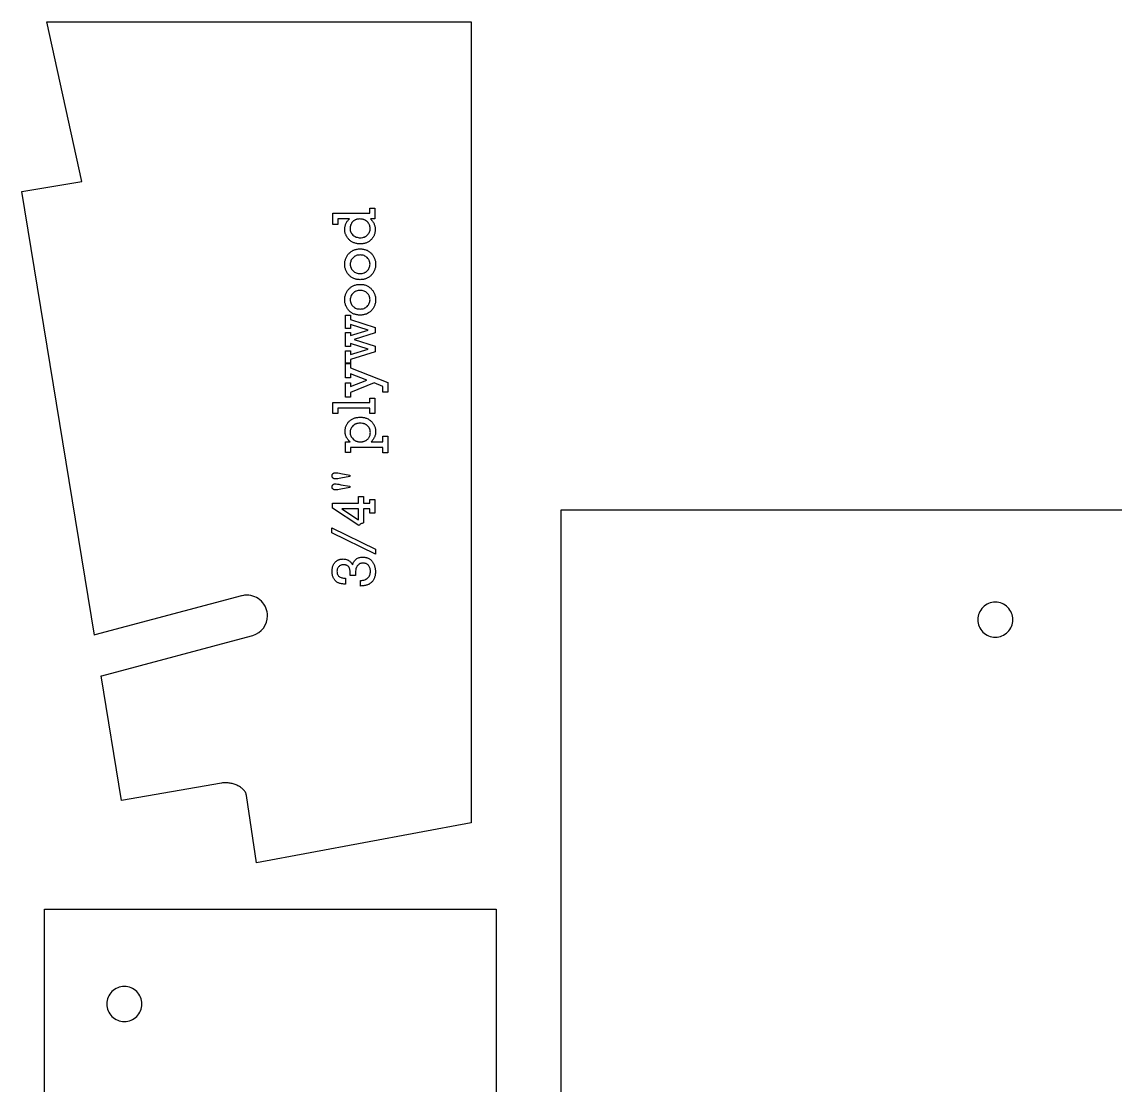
# Model space of a CAD drawing. Extents: x 1 to 150, y 1 to 98.
# Drawn here: x 99.28 to 112.97, y 49.67 to 62.98 of the extents above; entities that cross this region are included whole.
import ezdxf

# ---------------------------------------------------------------- set-up
doc = ezdxf.new("R2010")
doc.units = 0
doc.layers.add('LAYER_1', color=18, linetype='CONTINUOUS')

msp = doc.modelspace()

# ---------------------------------------------------------------- linework, layer by layer
at = {"layer": 'LAYER_1'}
for points in [[(101.777, 53.451), (100.527, 53.232), (100.272, 54.794), (100.277, 54.795), (102.152, 55.295), (102.17, 55.299, 0.330606), (102.353, 55.546, 0.414214), (102.095, 55.803, 0.055687), (102.038, 55.797), (102.027, 55.795), (100.19, 55.305), (100.188, 55.304), (99.277, 60.857), (100.027, 60.982), (99.59, 62.982), (104.902, 62.982), (104.902, 52.951), (102.215, 52.451), (102.09, 53.295), (102.088, 53.306), (102.085, 53.316), (102.081, 53.326), (102.076, 53.336), (102.071, 53.345), (102.065, 53.354), (102.058, 53.362), (102.05, 53.371), (102.042, 53.379), (102.033, 53.386), (102.024, 53.393), (102.014, 53.4), (102.004, 53.407), (101.993, 53.413), (101.982, 53.418), (101.97, 53.424), (101.959, 53.429), (101.947, 53.433), (101.935, 53.437), (101.922, 53.441), (101.91, 53.444), (101.897, 53.447), (101.885, 53.449), (101.872, 53.451), (101.86, 53.453), (101.847, 53.454), (101.835, 53.455), (101.823, 53.455), (101.811, 53.455), (101.8, 53.454), (101.788, 53.453)], [(111.467, 55.715, 0.414214), (111.248, 55.496, 0.414214), (111.467, 55.278, 0.414214), (111.686, 55.496, 0.414214)], [(100.561, 50.903, 0.414214), (100.342, 50.684, 0.414214), (100.561, 50.465, 0.414214), (100.78, 50.684, 0.414214)]]:
    msp.add_lwpolyline(points, format="xyb", close=True, dxfattribs=at)
for points in [[(103.633, 60.651), (103.696, 60.651), (103.696, 60.514), (103.643, 60.514), (103.65, 60.507), (103.657, 60.5), (103.663, 60.493), (103.669, 60.485), (103.674, 60.478), (103.679, 60.47), (103.684, 60.462), (103.688, 60.454), (103.691, 60.446), (103.694, 60.437), (103.697, 60.429), (103.699, 60.42), (103.7, 60.411), (103.702, 60.402), (103.702, 60.392), (103.703, 60.383), (103.702, 60.374), (103.702, 60.365), (103.701, 60.357), (103.699, 60.348), (103.698, 60.34), (103.696, 60.332), (103.693, 60.324), (103.69, 60.316), (103.687, 60.308), (103.683, 60.3), (103.679, 60.293), (103.675, 60.285), (103.67, 60.278), (103.665, 60.271), (103.66, 60.264), (103.654, 60.257), (103.647, 60.251), (103.641, 60.245), (103.634, 60.239), (103.627, 60.234), (103.619, 60.229), (103.611, 60.224), (103.603, 60.22), (103.595, 60.217), (103.586, 60.213), (103.577, 60.211), (103.567, 60.208), (103.557, 60.207), (103.547, 60.205), (103.537, 60.204), (103.526, 60.203), (103.515, 60.203), (103.504, 60.203), (103.493, 60.204), (103.482, 60.205), (103.472, 60.207), (103.462, 60.209), (103.452, 60.211), (103.443, 60.214), (103.434, 60.217), (103.425, 60.221), (103.417, 60.225), (103.409, 60.229), (103.401, 60.234), (103.393, 60.24), (103.386, 60.246), (103.379, 60.252), (103.372, 60.259), (103.366, 60.266), (103.36, 60.273), (103.355, 60.28), (103.349, 60.287), (103.345, 60.295), (103.34, 60.302), (103.337, 60.31), (103.333, 60.318), (103.33, 60.326), (103.327, 60.334), (103.325, 60.342), (103.323, 60.35), (103.322, 60.359), (103.321, 60.367), (103.32, 60.376), (103.32, 60.384), (103.32, 60.394), (103.321, 60.403), (103.322, 60.411), (103.324, 60.42), (103.326, 60.429), (103.328, 60.437), (103.331, 60.446), (103.335, 60.454), (103.339, 60.462), (103.343, 60.47), (103.348, 60.477), (103.353, 60.485), (103.359, 60.492), (103.365, 60.5), (103.372, 60.507), (103.379, 60.514), (103.234, 60.514), (103.234, 60.443), (103.17, 60.443), (103.17, 60.586), (103.633, 60.586)], [(103.513, 60.28), (103.528, 60.28), (103.542, 60.282), (103.548, 60.283), (103.554, 60.285), (103.561, 60.286), (103.567, 60.288), (103.572, 60.291), (103.578, 60.293), (103.583, 60.296), (103.588, 60.299), (103.593, 60.303), (103.597, 60.306), (103.602, 60.31), (103.606, 60.314), (103.614, 60.323), (103.62, 60.332), (103.626, 60.342), (103.63, 60.352), (103.634, 60.362), (103.637, 60.373), (103.638, 60.384), (103.639, 60.396), (103.638, 60.407), (103.636, 60.418), (103.634, 60.429), (103.63, 60.44), (103.625, 60.45), (103.619, 60.459), (103.612, 60.469), (103.604, 60.478), (103.6, 60.482), (103.595, 60.486), (103.591, 60.49), (103.586, 60.494), (103.58, 60.497), (103.575, 60.5), (103.569, 60.502), (103.564, 60.505), (103.558, 60.507), (103.551, 60.509), (103.545, 60.51), (103.538, 60.511), (103.531, 60.512), (103.524, 60.513), (103.51, 60.514), (103.495, 60.513), (103.488, 60.512), (103.481, 60.511), (103.474, 60.51), (103.468, 60.509), (103.462, 60.507), (103.456, 60.505), (103.451, 60.502), (103.445, 60.499), (103.44, 60.496), (103.435, 60.493), (103.43, 60.49), (103.426, 60.486), (103.422, 60.482), (103.418, 60.477), (103.41, 60.468), (103.404, 60.458), (103.399, 60.449), (103.394, 60.438), (103.391, 60.428), (103.389, 60.417), (103.387, 60.407), (103.387, 60.395), (103.387, 60.383), (103.389, 60.372), (103.39, 60.366), (103.392, 60.361), (103.394, 60.356), (103.396, 60.35), (103.398, 60.345), (103.401, 60.34), (103.404, 60.336), (103.407, 60.331), (103.415, 60.322), (103.423, 60.313), (103.433, 60.305), (103.442, 60.299), (103.453, 60.293), (103.464, 60.288), (103.475, 60.285), (103.487, 60.282), (103.5, 60.28)], [(103.513, 59.754), (103.503, 59.755), (103.493, 59.755), (103.483, 59.756), (103.473, 59.758), (103.463, 59.76), (103.454, 59.762), (103.445, 59.765), (103.436, 59.768), (103.428, 59.772), (103.419, 59.776), (103.411, 59.781), (103.403, 59.786), (103.396, 59.791), (103.388, 59.797), (103.381, 59.804), (103.374, 59.81), (103.368, 59.818), (103.362, 59.825), (103.356, 59.832), (103.351, 59.84), (103.346, 59.848), (103.341, 59.856), (103.337, 59.864), (103.334, 59.873), (103.33, 59.881), (103.328, 59.89), (103.325, 59.899), (103.323, 59.908), (103.322, 59.918), (103.321, 59.927), (103.32, 59.937), (103.32, 59.947), (103.32, 59.957), (103.321, 59.966), (103.322, 59.976), (103.323, 59.985), (103.325, 59.994), (103.328, 60.003), (103.33, 60.012), (103.333, 60.021), (103.337, 60.029), (103.341, 60.037), (103.345, 60.045), (103.35, 60.053), (103.355, 60.061), (103.361, 60.068), (103.367, 60.076), (103.374, 60.083), (103.38, 60.09), (103.387, 60.096), (103.395, 60.102), (103.402, 60.108), (103.41, 60.113), (103.418, 60.117), (103.427, 60.122), (103.435, 60.125), (103.444, 60.129), (103.453, 60.132), (103.463, 60.134), (103.472, 60.136), (103.482, 60.138), (103.492, 60.139), (103.503, 60.139), (103.513, 60.14), (103.524, 60.139), (103.534, 60.139), (103.545, 60.138), (103.554, 60.136), (103.564, 60.134), (103.573, 60.132), (103.583, 60.129), (103.591, 60.125), (103.6, 60.122), (103.608, 60.117), (103.617, 60.113), (103.624, 60.108), (103.632, 60.102), (103.639, 60.096), (103.646, 60.09), (103.653, 60.083), (103.66, 60.076), (103.666, 60.069), (103.672, 60.061), (103.677, 60.053), (103.682, 60.045), (103.686, 60.037), (103.69, 60.029), (103.694, 60.021), (103.697, 60.012), (103.699, 60.003), (103.702, 59.994), (103.704, 59.985), (103.705, 59.976), (103.706, 59.967), (103.707, 59.957), (103.707, 59.947), (103.707, 59.937), (103.706, 59.927), (103.705, 59.917), (103.704, 59.908), (103.702, 59.899), (103.699, 59.889), (103.697, 59.881), (103.693, 59.872), (103.69, 59.863), (103.686, 59.855), (103.681, 59.847), (103.676, 59.839), (103.671, 59.832), (103.665, 59.824), (103.659, 59.817), (103.653, 59.81), (103.646, 59.803), (103.638, 59.797), (103.631, 59.791), (103.623, 59.786), (103.616, 59.781), (103.607, 59.776), (103.599, 59.772), (103.591, 59.768), (103.582, 59.765), (103.573, 59.762), (103.563, 59.76), (103.554, 59.758), (103.544, 59.756), (103.534, 59.755), (103.524, 59.755)], [(103.513, 59.831), (103.526, 59.831), (103.539, 59.833), (103.551, 59.835), (103.563, 59.839), (103.568, 59.841), (103.573, 59.844), (103.578, 59.847), (103.583, 59.85), (103.588, 59.853), (103.593, 59.856), (103.602, 59.864), (103.61, 59.873), (103.617, 59.882), (103.623, 59.892), (103.628, 59.902), (103.632, 59.913), (103.635, 59.924), (103.636, 59.935), (103.637, 59.947), (103.636, 59.959), (103.635, 59.971), (103.632, 59.982), (103.63, 59.987), (103.628, 59.993), (103.626, 59.998), (103.623, 60.003), (103.617, 60.012), (103.61, 60.021), (103.602, 60.03), (103.593, 60.038), (103.583, 60.045), (103.573, 60.05), (103.562, 60.055), (103.551, 60.059), (103.539, 60.061), (103.526, 60.063), (103.513, 60.064), (103.5, 60.063), (103.487, 60.061), (103.475, 60.059), (103.464, 60.055), (103.459, 60.053), (103.453, 60.05), (103.448, 60.047), (103.443, 60.044), (103.438, 60.041), (103.434, 60.037), (103.425, 60.029), (103.416, 60.021), (103.409, 60.012), (103.403, 60.002), (103.398, 59.992), (103.395, 59.981), (103.392, 59.97), (103.39, 59.959), (103.39, 59.947), (103.39, 59.935), (103.392, 59.923), (103.393, 59.917), (103.395, 59.912), (103.396, 59.906), (103.399, 59.901), (103.401, 59.896), (103.404, 59.891), (103.406, 59.886), (103.41, 59.881), (103.413, 59.876), (103.417, 59.872), (103.425, 59.863), (103.434, 59.856), (103.444, 59.849), (103.454, 59.843), (103.465, 59.839), (103.476, 59.835), (103.488, 59.833), (103.5, 59.831)], [(103.513, 59.31), (103.503, 59.311), (103.493, 59.311), (103.483, 59.312), (103.473, 59.314), (103.463, 59.316), (103.454, 59.318), (103.445, 59.321), (103.436, 59.324), (103.428, 59.328), (103.419, 59.332), (103.411, 59.337), (103.403, 59.342), (103.396, 59.347), (103.388, 59.353), (103.381, 59.36), (103.374, 59.366), (103.368, 59.373), (103.362, 59.381), (103.356, 59.388), (103.351, 59.396), (103.346, 59.404), (103.341, 59.412), (103.337, 59.42), (103.334, 59.429), (103.33, 59.437), (103.328, 59.446), (103.325, 59.455), (103.323, 59.464), (103.322, 59.474), (103.321, 59.483), (103.32, 59.493), (103.32, 59.503), (103.32, 59.513), (103.321, 59.522), (103.322, 59.532), (103.323, 59.541), (103.325, 59.55), (103.328, 59.559), (103.33, 59.568), (103.333, 59.576), (103.337, 59.585), (103.341, 59.593), (103.345, 59.601), (103.35, 59.609), (103.355, 59.617), (103.361, 59.624), (103.367, 59.632), (103.374, 59.639), (103.38, 59.646), (103.387, 59.652), (103.395, 59.658), (103.402, 59.664), (103.41, 59.669), (103.418, 59.673), (103.427, 59.678), (103.435, 59.681), (103.444, 59.685), (103.453, 59.687), (103.463, 59.69), (103.472, 59.692), (103.482, 59.693), (103.492, 59.695), (103.503, 59.695), (103.513, 59.695), (103.524, 59.695), (103.534, 59.695), (103.545, 59.693), (103.554, 59.692), (103.564, 59.69), (103.573, 59.688), (103.583, 59.685), (103.591, 59.681), (103.6, 59.678), (103.608, 59.673), (103.617, 59.669), (103.624, 59.664), (103.632, 59.658), (103.639, 59.652), (103.646, 59.646), (103.653, 59.639), (103.66, 59.632), (103.666, 59.624), (103.672, 59.617), (103.677, 59.609), (103.682, 59.601), (103.686, 59.593), (103.69, 59.585), (103.694, 59.577), (103.697, 59.568), (103.699, 59.559), (103.702, 59.55), (103.704, 59.541), (103.705, 59.532), (103.706, 59.522), (103.707, 59.513), (103.707, 59.503), (103.707, 59.493), (103.706, 59.483), (103.705, 59.473), (103.704, 59.464), (103.702, 59.454), (103.699, 59.445), (103.697, 59.436), (103.693, 59.428), (103.69, 59.419), (103.686, 59.411), (103.681, 59.403), (103.676, 59.395), (103.671, 59.388), (103.665, 59.38), (103.659, 59.373), (103.653, 59.366), (103.646, 59.359), (103.638, 59.353), (103.631, 59.347), (103.623, 59.342), (103.616, 59.337), (103.607, 59.332), (103.599, 59.328), (103.591, 59.324), (103.582, 59.321), (103.573, 59.318), (103.563, 59.316), (103.554, 59.314), (103.544, 59.312), (103.534, 59.311), (103.524, 59.311)], [(103.513, 59.386), (103.526, 59.387), (103.539, 59.389), (103.551, 59.391), (103.563, 59.395), (103.568, 59.397), (103.573, 59.4), (103.578, 59.402), (103.583, 59.405), (103.588, 59.409), (103.593, 59.412), (103.602, 59.42), (103.61, 59.429), (103.617, 59.438), (103.623, 59.448), (103.628, 59.458), (103.632, 59.468), (103.635, 59.479), (103.636, 59.491), (103.637, 59.503), (103.636, 59.515), (103.635, 59.527), (103.632, 59.538), (103.63, 59.543), (103.628, 59.548), (103.626, 59.554), (103.623, 59.559), (103.617, 59.568), (103.61, 59.577), (103.602, 59.586), (103.593, 59.594), (103.583, 59.601), (103.573, 59.606), (103.562, 59.611), (103.551, 59.615), (103.539, 59.617), (103.526, 59.619), (103.513, 59.619), (103.5, 59.619), (103.487, 59.617), (103.475, 59.615), (103.464, 59.611), (103.459, 59.609), (103.453, 59.606), (103.448, 59.603), (103.443, 59.6), (103.438, 59.597), (103.434, 59.593), (103.425, 59.585), (103.416, 59.577), (103.409, 59.567), (103.403, 59.558), (103.398, 59.548), (103.395, 59.537), (103.392, 59.526), (103.39, 59.515), (103.39, 59.503), (103.39, 59.491), (103.392, 59.479), (103.393, 59.473), (103.395, 59.467), (103.396, 59.462), (103.399, 59.457), (103.401, 59.452), (103.404, 59.447), (103.406, 59.442), (103.41, 59.437), (103.413, 59.432), (103.417, 59.428), (103.425, 59.419), (103.434, 59.412), (103.444, 59.405), (103.454, 59.399), (103.465, 59.395), (103.476, 59.391), (103.488, 59.388), (103.5, 59.387)], [(103.703, 58.852), (103.394, 58.754), (103.394, 58.71), (103.33, 58.71), (103.33, 58.864), (103.394, 58.864), (103.394, 58.816), (103.615, 58.886), (103.394, 58.956), (103.394, 58.916), (103.33, 58.916), (103.33, 59.093), (103.394, 59.093), (103.394, 59.053), (103.615, 59.123), (103.394, 59.193), (103.394, 59.143), (103.33, 59.143), (103.33, 59.308), (103.394, 59.308), (103.394, 59.256), (103.703, 59.157), (103.703, 59.09), (103.438, 59.006), (103.703, 58.92)], [(103.69, 58.462), (103.394, 58.342), (103.394, 58.281), (103.33, 58.281), (103.33, 58.462), (103.394, 58.462), (103.394, 58.418), (103.597, 58.497), (103.394, 58.575), (103.394, 58.527), (103.33, 58.527), (103.33, 58.704), (103.394, 58.704), (103.394, 58.65), (103.861, 58.468), (103.861, 58.347), (103.798, 58.347), (103.798, 58.418)], [(103.633, 58.145), (103.234, 58.145), (103.234, 58.079), (103.17, 58.079), (103.17, 58.216), (103.633, 58.216), (103.633, 58.272), (103.696, 58.272), (103.696, 58.079), (103.633, 58.079)], [(103.797, 57.652), (103.394, 57.652), (103.394, 57.59), (103.33, 57.59), (103.33, 57.724), (103.388, 57.724), (103.38, 57.731), (103.373, 57.738), (103.366, 57.745), (103.36, 57.752), (103.354, 57.76), (103.349, 57.767), (103.345, 57.775), (103.34, 57.783), (103.337, 57.791), (103.333, 57.8), (103.331, 57.808), (103.329, 57.817), (103.327, 57.826), (103.326, 57.835), (103.325, 57.845), (103.325, 57.854), (103.325, 57.864), (103.325, 57.873), (103.326, 57.882), (103.328, 57.891), (103.33, 57.9), (103.332, 57.908), (103.335, 57.916), (103.338, 57.925), (103.341, 57.932), (103.345, 57.94), (103.35, 57.948), (103.354, 57.955), (103.36, 57.962), (103.365, 57.969), (103.371, 57.975), (103.378, 57.982), (103.384, 57.988), (103.391, 57.994), (103.399, 57.999), (103.406, 58.004), (103.414, 58.008), (103.422, 58.012), (103.43, 58.016), (103.438, 58.02), (103.447, 58.023), (103.456, 58.025), (103.465, 58.027), (103.475, 58.029), (103.485, 58.03), (103.495, 58.031), (103.505, 58.032), (103.515, 58.032), (103.526, 58.032), (103.537, 58.031), (103.547, 58.03), (103.557, 58.029), (103.567, 58.027), (103.577, 58.024), (103.586, 58.022), (103.595, 58.018), (103.603, 58.015), (103.612, 58.011), (103.62, 58.006), (103.628, 58.001), (103.635, 57.996), (103.642, 57.99), (103.649, 57.984), (103.656, 57.977), (103.662, 57.97), (103.668, 57.963), (103.673, 57.956), (103.678, 57.949), (103.683, 57.942), (103.687, 57.934), (103.691, 57.926), (103.694, 57.919), (103.697, 57.911), (103.7, 57.903), (103.702, 57.895), (103.704, 57.887), (103.705, 57.878), (103.706, 57.87), (103.707, 57.861), (103.707, 57.852), (103.707, 57.843), (103.706, 57.835), (103.705, 57.826), (103.704, 57.817), (103.702, 57.809), (103.699, 57.8), (103.696, 57.792), (103.693, 57.784), (103.689, 57.776), (103.685, 57.768), (103.681, 57.76), (103.676, 57.753), (103.67, 57.745), (103.664, 57.738), (103.658, 57.731), (103.651, 57.724), (103.797, 57.724), (103.797, 57.795), (103.861, 57.795), (103.861, 57.585), (103.797, 57.585)], [(103.519, 57.723), (103.526, 57.723), (103.534, 57.724), (103.541, 57.724), (103.548, 57.726), (103.555, 57.728), (103.563, 57.73), (103.57, 57.732), (103.577, 57.735), (103.583, 57.739), (103.59, 57.742), (103.596, 57.747), (103.602, 57.751), (103.608, 57.757), (103.613, 57.762), (103.618, 57.768), (103.623, 57.775), (103.627, 57.782), (103.631, 57.789), (103.634, 57.797), (103.637, 57.805), (103.639, 57.813), (103.64, 57.821), (103.641, 57.83), (103.642, 57.839), (103.641, 57.851), (103.639, 57.863), (103.637, 57.875), (103.635, 57.88), (103.633, 57.886), (103.631, 57.891), (103.628, 57.896), (103.625, 57.901), (103.622, 57.906), (103.615, 57.915), (103.607, 57.924), (103.603, 57.928), (103.598, 57.932), (103.593, 57.935), (103.588, 57.938), (103.583, 57.941), (103.578, 57.944), (103.572, 57.947), (103.566, 57.949), (103.56, 57.951), (103.554, 57.953), (103.541, 57.955), (103.527, 57.957), (103.513, 57.957), (103.498, 57.957), (103.485, 57.955), (103.478, 57.954), (103.472, 57.952), (103.466, 57.951), (103.46, 57.949), (103.455, 57.946), (103.449, 57.944), (103.444, 57.941), (103.439, 57.938), (103.434, 57.934), (103.43, 57.93), (103.425, 57.927), (103.421, 57.922), (103.413, 57.913), (103.407, 57.904), (103.401, 57.895), (103.396, 57.885), (103.393, 57.875), (103.39, 57.864), (103.389, 57.854), (103.388, 57.843), (103.389, 57.831), (103.39, 57.82), (103.393, 57.809), (103.397, 57.798), (103.402, 57.788), (103.408, 57.778), (103.416, 57.768), (103.424, 57.759), (103.428, 57.754), (103.433, 57.75), (103.438, 57.747), (103.443, 57.743), (103.449, 57.74), (103.454, 57.737), (103.46, 57.734), (103.465, 57.732), (103.471, 57.73), (103.478, 57.728), (103.484, 57.726), (103.491, 57.725), (103.497, 57.724), (103.504, 57.723)], [(103.383, 57.289), (103.273, 57.269), (103.251, 57.265), (103.232, 57.262), (103.218, 57.26), (103.208, 57.26), (103.203, 57.26), (103.197, 57.26), (103.192, 57.261), (103.188, 57.262), (103.184, 57.263), (103.18, 57.265), (103.177, 57.267), (103.173, 57.269), (103.171, 57.272), (103.168, 57.275), (103.166, 57.278), (103.165, 57.281), (103.164, 57.285), (103.163, 57.289), (103.162, 57.294), (103.162, 57.298), (103.162, 57.302), (103.163, 57.306), (103.164, 57.31), (103.165, 57.314), (103.166, 57.317), (103.168, 57.32), (103.171, 57.323), (103.173, 57.326), (103.176, 57.328), (103.18, 57.33), (103.183, 57.332), (103.186, 57.334), (103.19, 57.335), (103.194, 57.335), (103.198, 57.336), (103.202, 57.336), (103.219, 57.336), (103.236, 57.334), (103.254, 57.332), (103.272, 57.329), (103.383, 57.307)], [(103.383, 57.151), (103.271, 57.13), (103.25, 57.126), (103.232, 57.124), (103.219, 57.122), (103.208, 57.122), (103.203, 57.122), (103.198, 57.122), (103.193, 57.123), (103.188, 57.124), (103.184, 57.125), (103.18, 57.127), (103.177, 57.129), (103.174, 57.131), (103.171, 57.133), (103.168, 57.136), (103.166, 57.139), (103.165, 57.142), (103.164, 57.146), (103.163, 57.15), (103.162, 57.154), (103.162, 57.158), (103.162, 57.162), (103.163, 57.166), (103.164, 57.17), (103.165, 57.174), (103.166, 57.177), (103.168, 57.18), (103.17, 57.183), (103.173, 57.186), (103.176, 57.189), (103.179, 57.191), (103.182, 57.193), (103.186, 57.195), (103.19, 57.196), (103.194, 57.197), (103.198, 57.197), (103.202, 57.197), (103.213, 57.197), (103.228, 57.195), (103.247, 57.192), (103.272, 57.187), (103.383, 57.167)], [(103.555, 56.885), (103.555, 56.708), (103.546, 56.706), (103.538, 56.703), (103.53, 56.699), (103.523, 56.695), (103.515, 56.691), (103.508, 56.686), (103.502, 56.68), (103.496, 56.675), (103.166, 56.894), (103.166, 56.954), (103.491, 56.954), (103.491, 57.038), (103.555, 57.038), (103.555, 56.954), (103.633, 56.954), (103.633, 57.002), (103.696, 57.002), (103.696, 56.829), (103.633, 56.829), (103.633, 56.885)], [(103.491, 56.885), (103.284, 56.885), (103.491, 56.747)], [(103.16, 56.585), (103.16, 56.648), (103.705, 56.379), (103.705, 56.316)], [(103.454, 56.051), (103.389, 56.051), (103.389, 56.077), (103.388, 56.099), (103.387, 56.108), (103.386, 56.117), (103.384, 56.125), (103.383, 56.131), (103.381, 56.138), (103.379, 56.143), (103.376, 56.149), (103.373, 56.154), (103.37, 56.159), (103.366, 56.163), (103.362, 56.167), (103.357, 56.171), (103.352, 56.174), (103.347, 56.177), (103.342, 56.179), (103.336, 56.181), (103.33, 56.183), (103.323, 56.184), (103.316, 56.184), (103.309, 56.185), (103.3, 56.184), (103.292, 56.183), (103.284, 56.182), (103.276, 56.179), (103.269, 56.177), (103.262, 56.173), (103.255, 56.169), (103.249, 56.164), (103.243, 56.159), (103.237, 56.152), (103.233, 56.146), (103.23, 56.138), (103.227, 56.131), (103.225, 56.122), (103.224, 56.113), (103.223, 56.103), (103.224, 56.092), (103.225, 56.082), (103.227, 56.073), (103.23, 56.064), (103.234, 56.057), (103.238, 56.05), (103.244, 56.043), (103.25, 56.038), (103.257, 56.033), (103.265, 56.029), (103.274, 56.025), (103.283, 56.022), (103.294, 56.02), (103.305, 56.018), (103.317, 56.016), (103.33, 56.016), (103.33, 55.943), (103.318, 55.943), (103.308, 55.943), (103.297, 55.944), (103.287, 55.945), (103.278, 55.947), (103.269, 55.949), (103.26, 55.951), (103.252, 55.954), (103.244, 55.957), (103.237, 55.96), (103.229, 55.964), (103.223, 55.968), (103.217, 55.972), (103.211, 55.977), (103.205, 55.982), (103.2, 55.987), (103.196, 55.993), (103.191, 55.999), (103.187, 56.005), (103.184, 56.011), (103.18, 56.017), (103.177, 56.024), (103.174, 56.03), (103.172, 56.037), (103.169, 56.044), (103.167, 56.051), (103.166, 56.059), (103.164, 56.066), (103.163, 56.074), (103.163, 56.081), (103.162, 56.089), (103.162, 56.097), (103.162, 56.107), (103.163, 56.116), (103.163, 56.126), (103.164, 56.134), (103.166, 56.143), (103.167, 56.151), (103.169, 56.159), (103.172, 56.167), (103.174, 56.174), (103.177, 56.181), (103.18, 56.188), (103.184, 56.194), (103.188, 56.2), (103.192, 56.206), (103.196, 56.211), (103.201, 56.216), (103.206, 56.221), (103.211, 56.226), (103.216, 56.23), (103.222, 56.234), (103.227, 56.238), (103.233, 56.241), (103.239, 56.244), (103.245, 56.246), (103.252, 56.249), (103.258, 56.251), (103.265, 56.253), (103.271, 56.254), (103.278, 56.255), (103.286, 56.256), (103.293, 56.256), (103.3, 56.257), (103.311, 56.256), (103.322, 56.255), (103.332, 56.253), (103.342, 56.251), (103.351, 56.248), (103.359, 56.244), (103.368, 56.239), (103.376, 56.234), (103.383, 56.228), (103.39, 56.222), (103.396, 56.216), (103.402, 56.209), (103.407, 56.203), (103.412, 56.196), (103.416, 56.189), (103.419, 56.182), (103.423, 56.194), (103.428, 56.205), (103.432, 56.215), (103.438, 56.225), (103.444, 56.234), (103.45, 56.242), (103.458, 56.249), (103.465, 56.256), (103.473, 56.262), (103.482, 56.267), (103.491, 56.271), (103.501, 56.274), (103.511, 56.277), (103.522, 56.279), (103.533, 56.28), (103.545, 56.28), (103.555, 56.28), (103.564, 56.28), (103.573, 56.278), (103.582, 56.277), (103.591, 56.275), (103.599, 56.273), (103.607, 56.27), (103.615, 56.267), (103.622, 56.263), (103.629, 56.259), (103.636, 56.255), (103.642, 56.25), (103.648, 56.245), (103.654, 56.239), (103.66, 56.233), (103.665, 56.226), (103.67, 56.22), (103.674, 56.213), (103.678, 56.206), (103.682, 56.198), (103.686, 56.191), (103.689, 56.183), (103.692, 56.176), (103.695, 56.168), (103.697, 56.16), (103.699, 56.152), (103.701, 56.143), (103.702, 56.135), (103.703, 56.126), (103.704, 56.118), (103.705, 56.109), (103.705, 56.1), (103.705, 56.089), (103.704, 56.077), (103.703, 56.067), (103.702, 56.057), (103.7, 56.047), (103.698, 56.037), (103.695, 56.028), (103.692, 56.019), (103.689, 56.011), (103.685, 56.003), (103.681, 55.995), (103.677, 55.988), (103.672, 55.981), (103.667, 55.975), (103.661, 55.969), (103.655, 55.963), (103.649, 55.957), (103.642, 55.952), (103.635, 55.948), (103.628, 55.943), (103.621, 55.939), (103.613, 55.936), (103.605, 55.932), (103.596, 55.929), (103.588, 55.927), (103.579, 55.925), (103.569, 55.923), (103.56, 55.921), (103.55, 55.92), (103.54, 55.919), (103.529, 55.919), (103.518, 55.918), (103.518, 55.988), (103.533, 55.989), (103.547, 55.991), (103.56, 55.993), (103.572, 55.997), (103.583, 56.002), (103.588, 56.004), (103.593, 56.007), (103.598, 56.01), (103.602, 56.014), (103.607, 56.017), (103.611, 56.021), (103.618, 56.029), (103.625, 56.038), (103.63, 56.047), (103.635, 56.057), (103.638, 56.068), (103.641, 56.079), (103.642, 56.091), (103.643, 56.104), (103.642, 56.116), (103.641, 56.126), (103.639, 56.137), (103.636, 56.146), (103.632, 56.155), (103.628, 56.164), (103.623, 56.171), (103.616, 56.178), (103.61, 56.185), (103.602, 56.19), (103.595, 56.195), (103.587, 56.199), (103.578, 56.202), (103.569, 56.204), (103.56, 56.205), (103.55, 56.205), (103.54, 56.205), (103.53, 56.203), (103.521, 56.201), (103.512, 56.198), (103.503, 56.193), (103.495, 56.188), (103.488, 56.181), (103.481, 56.174), (103.478, 56.17), (103.475, 56.165), (103.472, 56.16), (103.469, 56.155), (103.467, 56.15), (103.465, 56.145), (103.461, 56.132), (103.458, 56.119), (103.456, 56.105), (103.454, 56.089), (103.454, 56.072)]]:
    msp.add_lwpolyline(points, close=True, dxfattribs=at)
for points in [[(106.03, 49.198), (106.03, 56.871), (116.85, 56.871), (116.905, 56.871), (116.905, 49.197)], [(99.561, 26.496), (99.561, 51.748), (99.561, 51.871), (105.217, 51.871), (105.217, 51.781), (105.217, 49.234)]]:
    msp.add_lwpolyline(points, dxfattribs=at)

doc.saveas('drawing.dxf')
